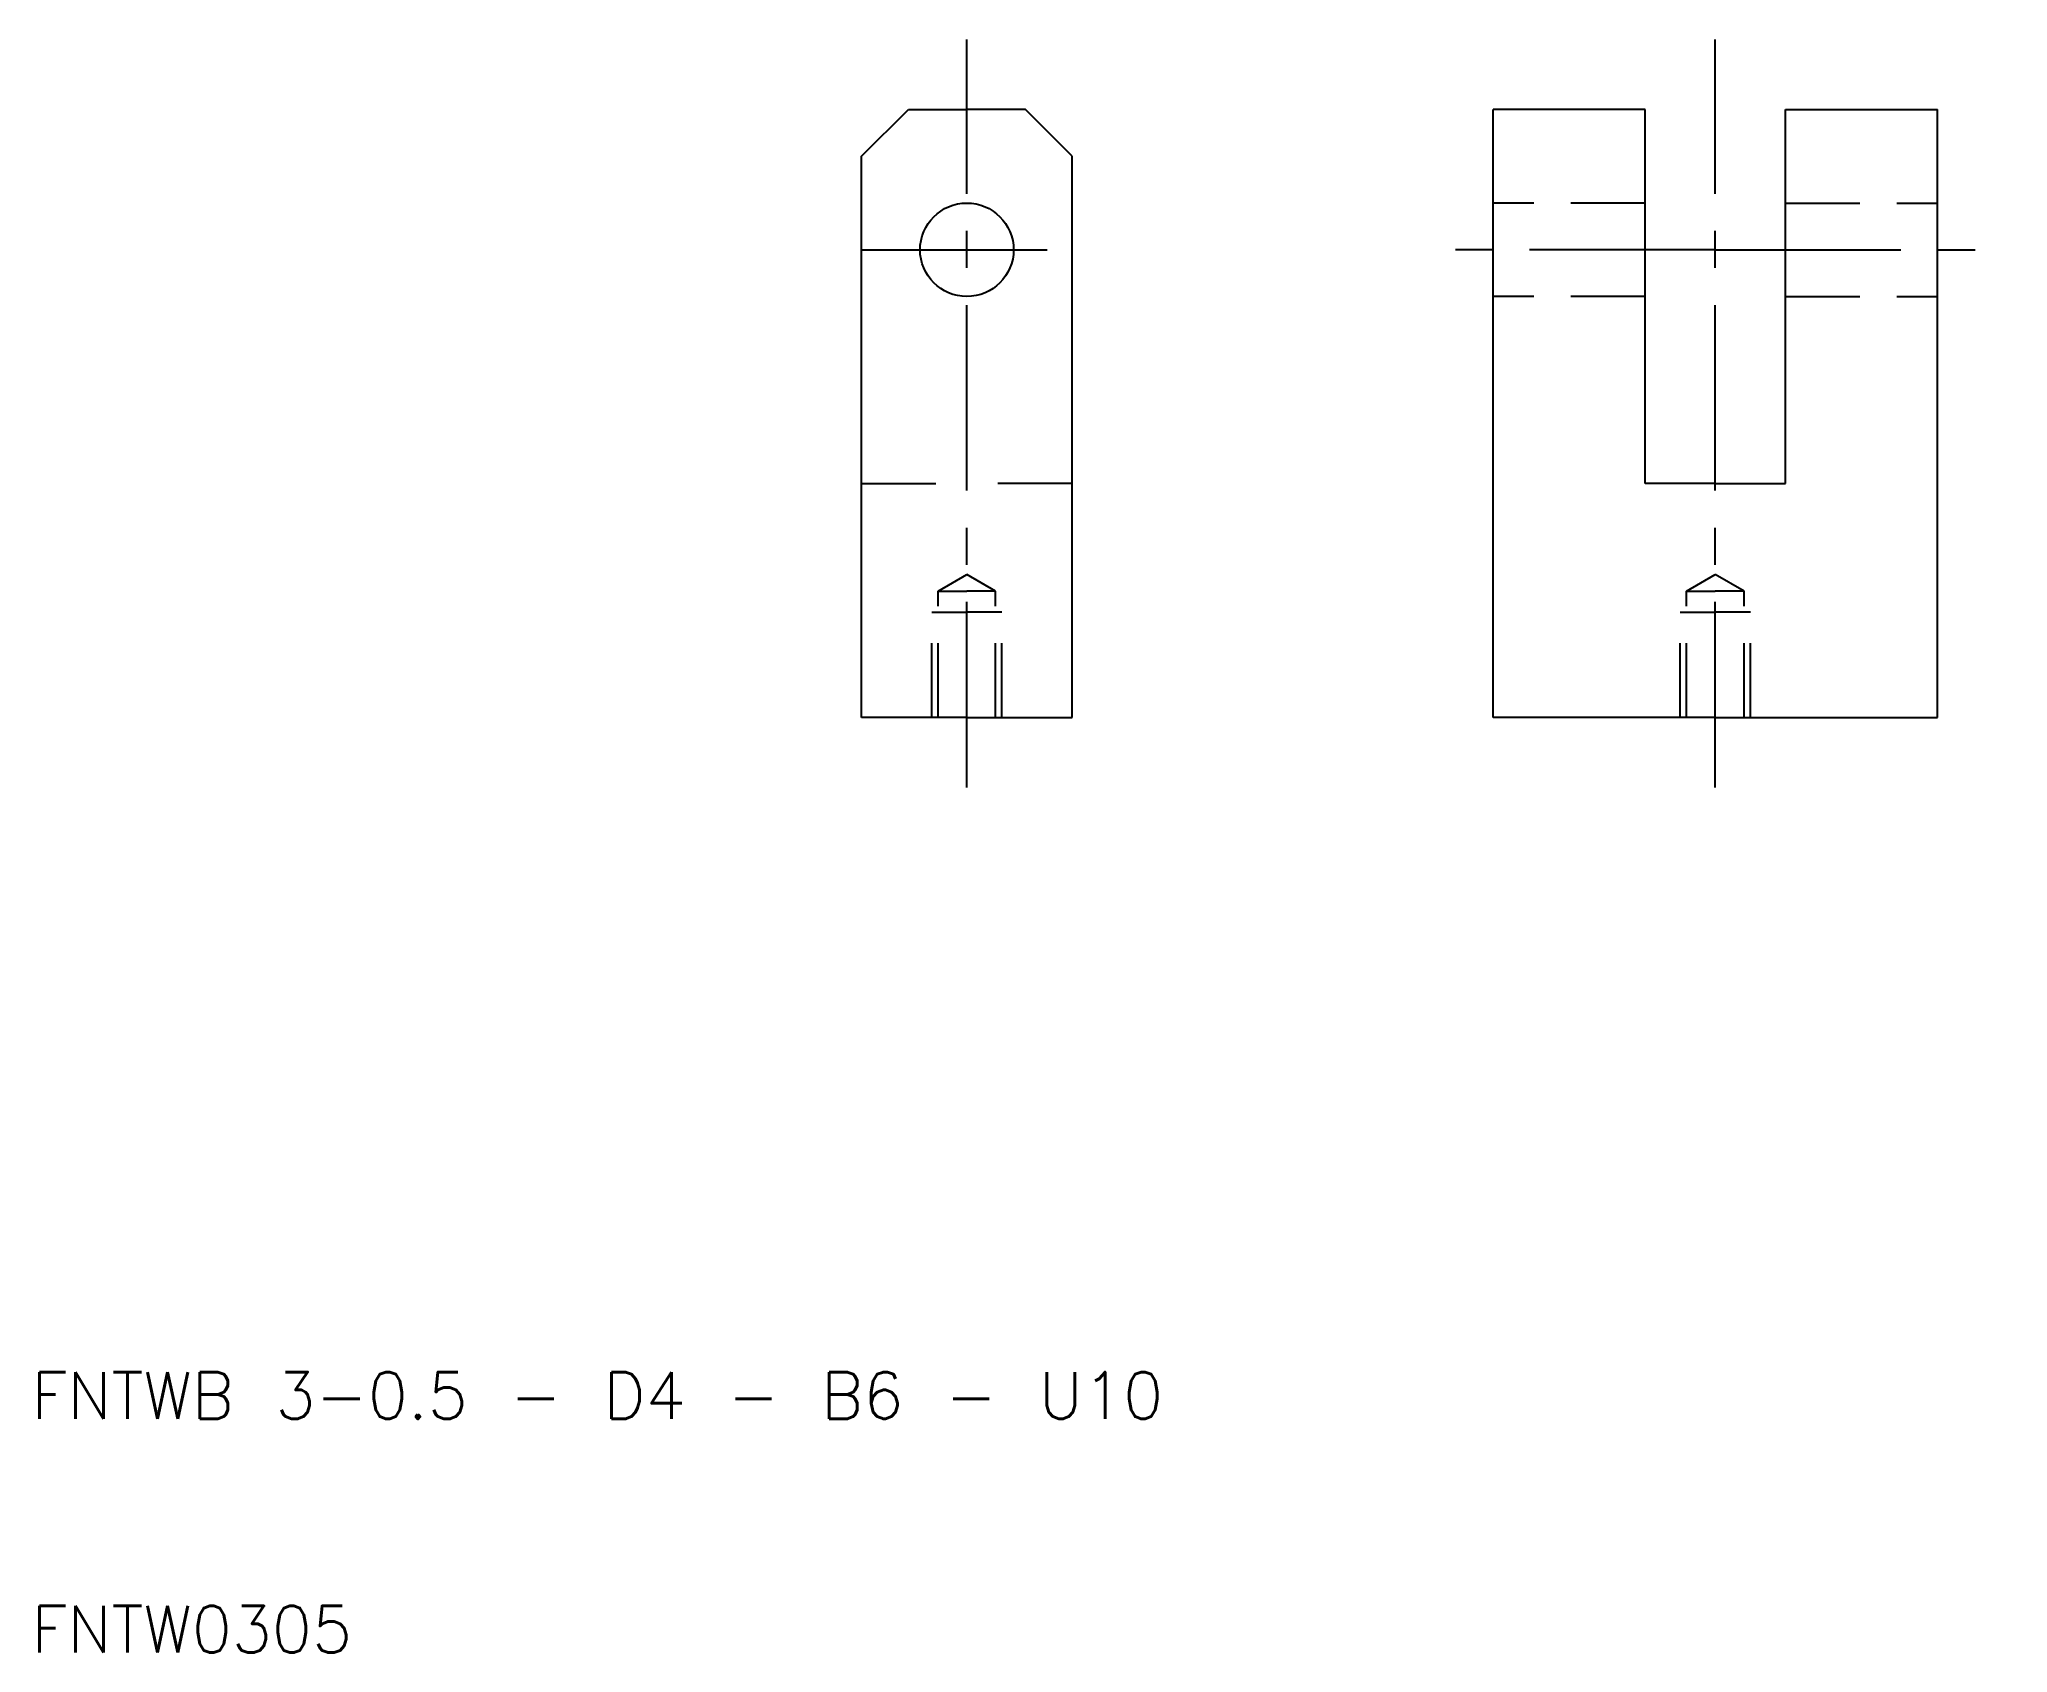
# Model space of a CAD drawing. Extents: x 10.3 to 94.5, y 10 to 79.
import ezdxf

# ---------------------------------------------------------------- set-up
doc = ezdxf.new("R2010")
doc.units = 0
doc.header["$LTSCALE"] = 0.25
doc.linetypes.add('CENTER', pattern=[50.8, 31.75, -6.35, 6.35, -6.35])
doc.linetypes.add('DASHED', pattern=[19.05, 12.7, -6.35])
doc.layers.get('0').update_dxf_attribs({"linetype": 'CONTINUOUS'})
doc.layers.add('CENTER', color=1, linetype='CENTER')
doc.styles.get("Standard").update_dxf_attribs({"font": 'txt.shx', "bigfont": 'extfont.shx'})

msp = doc.modelspace()

# ---------------------------------------------------------------- linework, layer by layer
for p, q in [((45.5, 74), (47.5, 76)), ((47.5, 76), (50, 76)), ((52.5, 76), (50, 76)), ((54.5, 74), (52.5, 76)), ((79, 76), (72.5, 76)), ((72.5, 50), (72.5, 76)), ((79, 60), (79, 76)), ((85, 60), (85, 76)), ((85, 76), (91.5, 76)), ((91.5, 50), (91.5, 76)), ((45.5, 50), (45.5, 74)), ((54.5, 50), (54.5, 74)), ((82, 60), (79, 60)), ((82, 60), (85, 60)), ((50, 50), (45.5, 50)), ((50, 50), (54.5, 50)), ((82, 50), (72.5, 50)), ((82, 50), (91.5, 50))]:
    msp.add_line(p, q)
at = {"color": 3, "linetype": 'DASHED'}
for p, q in [((79, 72), (72.5, 72)), ((85, 72), (91.5, 72)), ((79, 68), (72.5, 68)), ((85, 68), (91.5, 68)), ((45.5, 60), (50, 60)), ((54.5, 60), (50, 60)), ((48.7705, 55.4), (50, 56.1099)), ((51.2295, 55.4), (50, 56.1099)), ((80.7705, 55.4), (82, 56.1099)), ((83.2295, 55.4), (82, 56.1099)), ((48.7705, 50), (48.7705, 55.4)), ((48.7705, 55.4), (50, 55.4)), ((51.2295, 55.4), (50, 55.4)), ((51.2295, 50), (51.2295, 55.4)), ((80.7705, 55.4), (82, 55.4)), ((80.7705, 50), (80.7705, 55.4)), ((83.2295, 55.4), (82, 55.4)), ((83.2295, 50), (83.2295, 55.4)), ((48.5, 50), (48.5, 54.5)), ((48.5, 54.5), (50, 54.5)), ((51.5, 54.5), (50, 54.5)), ((51.5, 50), (51.5, 54.5)), ((80.5, 54.5), (82, 54.5)), ((80.5, 50), (80.5, 54.5)), ((83.5, 54.5), (82, 54.5)), ((83.5, 50), (83.5, 54.5))]:
    msp.add_line(p, q, dxfattribs=at)
msp.add_circle((50, 70), 2)
at = {"layer": 'CENTER', "color": 1, "linetype": 'CENTER'}
for p, q in [((50, 47), (50, 79)), ((82, 47), (82, 79)), ((45.5, 70), (54.5, 70)), ((82, 70), (69.5, 70)), ((82, 70), (94.5, 70))]:
    msp.add_line(p, q, dxfattribs=at)

# ---------------------------------------------------------------- texts
for s, p in [('FNTWB 3-0.5 - D4 - B6 - U10', (10, 20)), ('FNTW0305', (10, 10))]:
    msp.add_text(s, height=2).set_placement(p)

doc.saveas('drawing.dxf')
